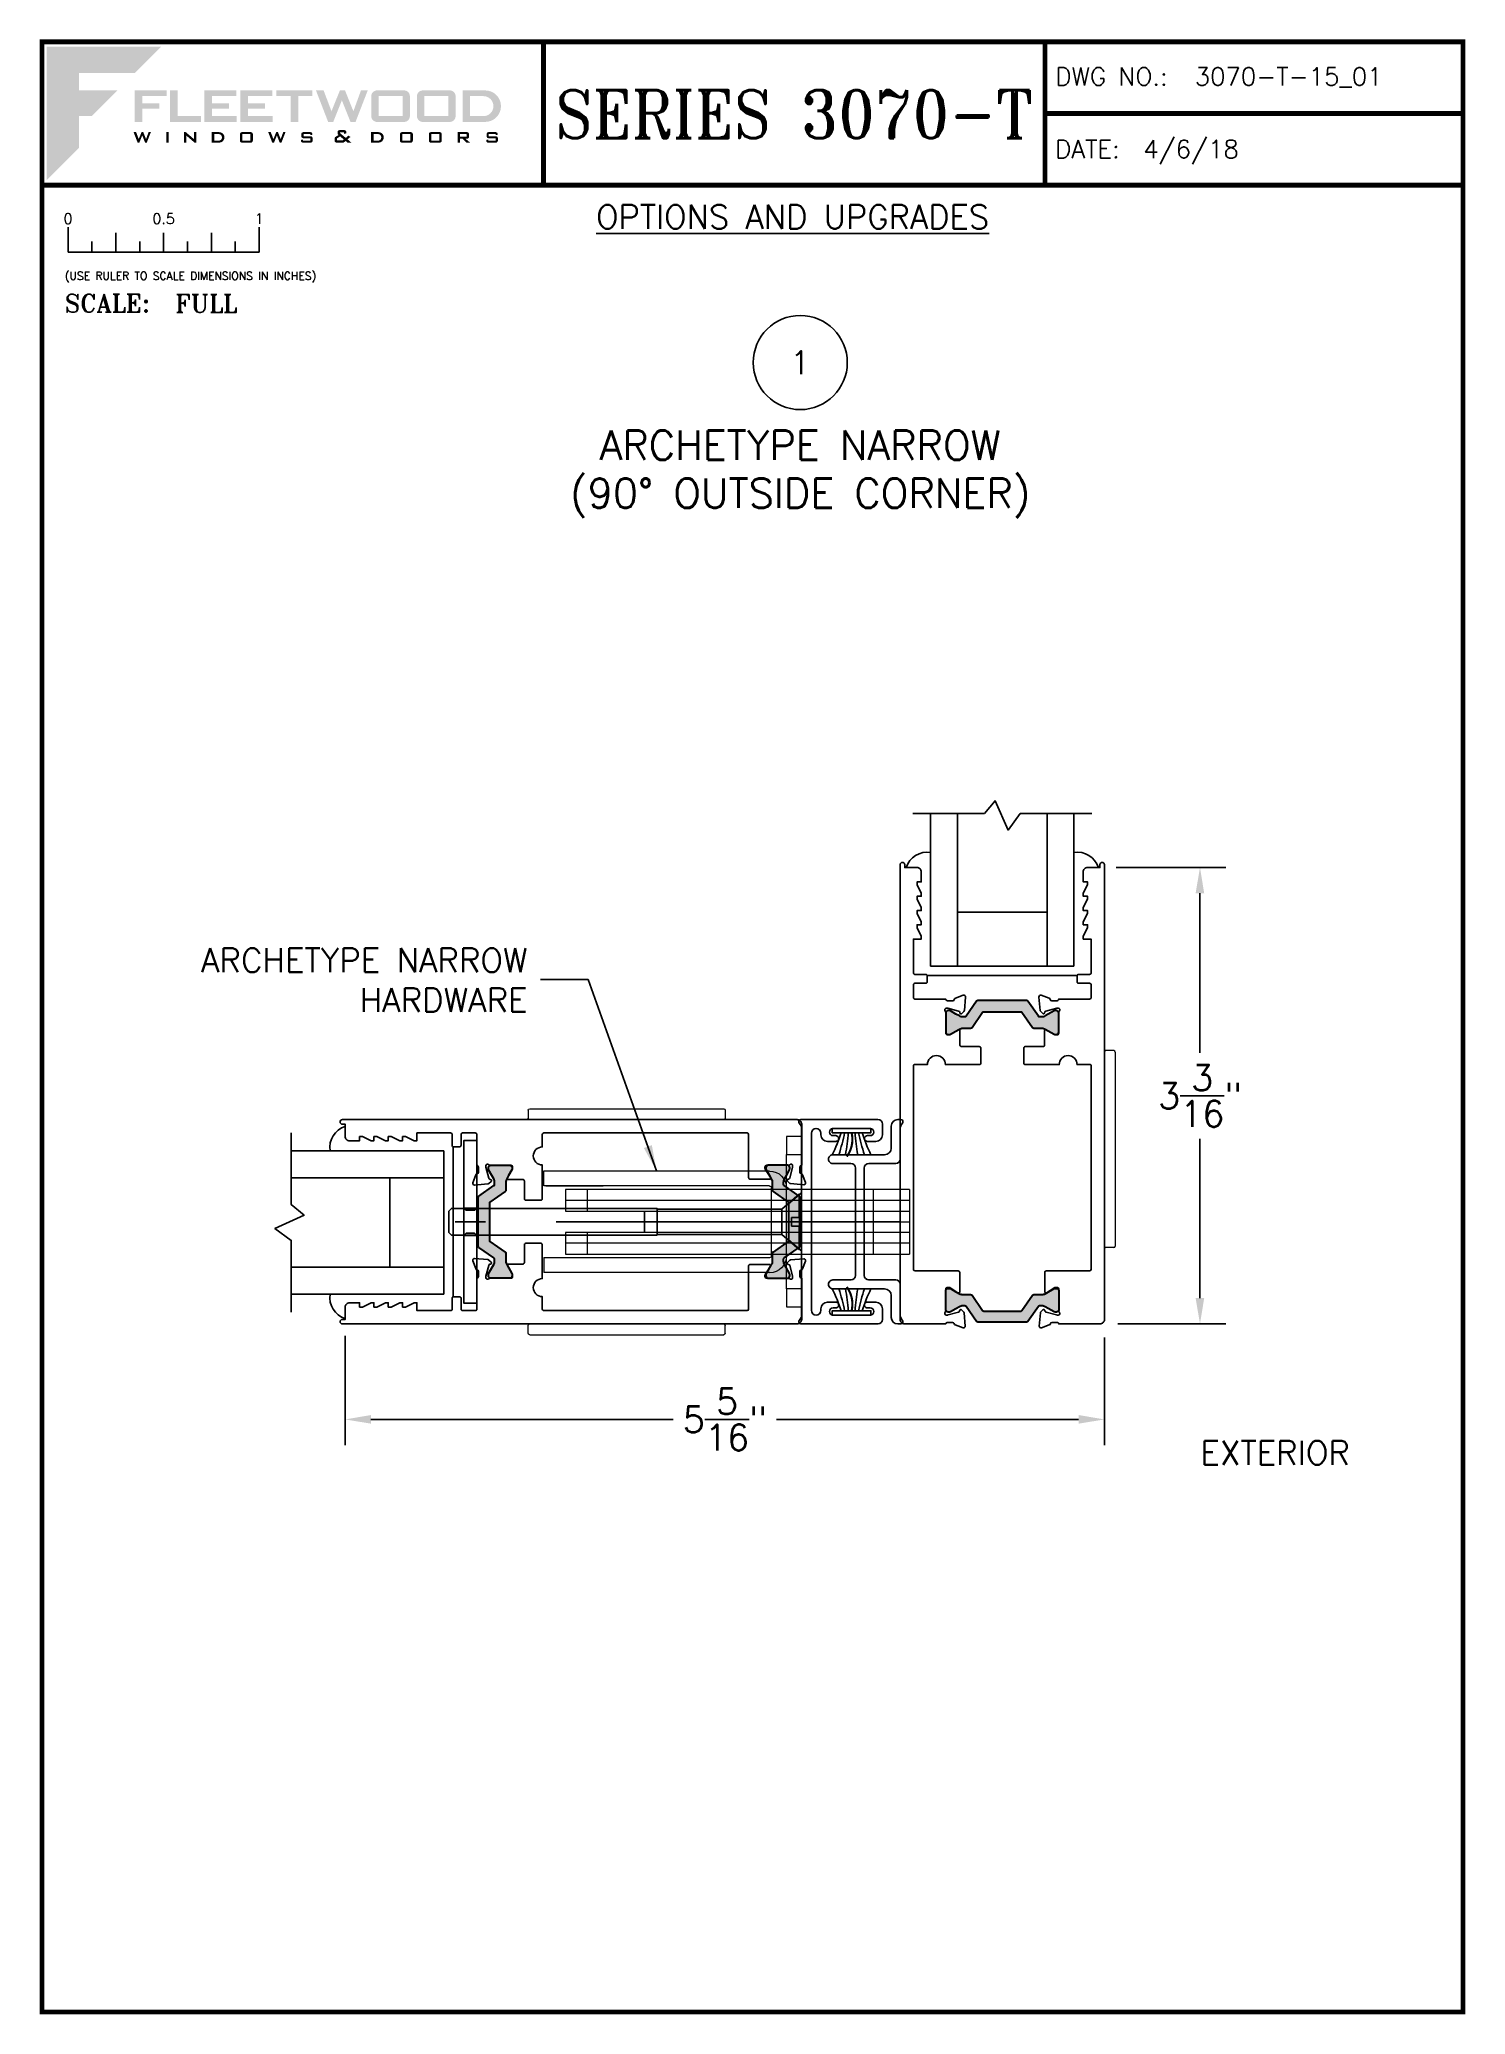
# Paper-space layout 'DETAIL 1' of a CAD drawing. Extents: x 0.3 to 7.8, y 0.1 to 10.4.
# The model-space entities are those that its viewports show. They can reach past a viewport. Long polylines and large blocks are cut down to what shows.
import ezdxf
from ezdxf.enums import TextEntityAlignment as Align

# ---------------------------------------------------------------- set-up
doc = ezdxf.new("R2010")
doc.units = 0
doc.header["$LTSCALE"] = 0.25
doc.header["$MEASUREMENT"] = 0
doc.layers.get('0').update_dxf_attribs({"linetype": 'CONTINUOUS'})
doc.layers.get('DEFPOINTS').update_dxf_attribs({"color": 1, "linetype": 'CONTINUOUS'})
for name, color, linetype in [('DIM', 7, 'CONTINUOUS'), ('GLASS-VINYL', 7, 'CONTINUOUS'), ('SEAL', 7, 'CONTINUOUS'), ('TEXT', 7, 'CONTINUOUS'), ('TRACK', 7, 'CONTINUOUS'), ('VENT', 5, 'CONTINUOUS')]:
    doc.layers.add(name, color=color, linetype=linetype)
doc.layers.add('VP', color=40, linetype='CONTINUOUS', plot=False)
doc.layers.get('VP').off()
doc.styles.add('ROMANS', font='romans')
doc.styles.add('ROMANT', font='romant')
doc.styles.add('SIMPLEX-094', font='simplex.shx', dxfattribs={"height": 0.094})
doc.styles.get("Standard").update_dxf_attribs({"font": 'simplex.shx'})
doc.dimstyles.new('THREE-QUARTER SCALE', dxfattribs={"dimscale": 0.75, "dimtxt": 0.18, "dimasz": 0.18, "dimexe": 0.18, "dimexo": 0.125, "dimgap": 0.09, "dimtad": 0, "dimtih": 1, "dimtoh": 1, "dimdec": 4, "dimlfac": 1.333, "dimzin": 0, "dimdsep": 46, "dimlunit": 5, "dimtxsty": 'Standard', "dimcen": 0.09, "dimadec": 0, "dimazin": 0, "dimtfac": 1, "dimtdec": 4, "dimtofl": 0, "dimtmove": 0, "dimatfit": 3, "dimfxl": 0, "dimtolj": 1, "dimtzin": 0, "dimarcsym": 0})

# ---------------------------------------------------------------- blocks, each defined once
blk = doc.blocks.new('*D144')
at = {"layer": 'DEFPOINTS', "color": 0}
for p in [(1.9, 3.758), (5.874, 3.75), (5.874, 3.227)]:
    blk.add_point(p, dxfattribs=at)
at = {"layer": 'TRACK', "color": 0, "lineweight": -2}
for p, q in [((1.9, 3.665), (1.9, 3.092)), ((5.874, 3.656), (5.874, 3.092)), ((2.035, 3.227), (3.617, 3.227)), ((5.739, 3.227), (4.157, 3.227))]:
    blk.add_line(p, q, dxfattribs=at)
at = {"layer": 'TRACK', "color": 0}
for points in [[(2.035, 3.25), (2.035, 3.205), (1.9, 3.227)], [(5.739, 3.25), (5.739, 3.205), (5.874, 3.227)]]:
    blk.add_solid(points, dxfattribs=at)
at = {"layer": 'TRACK', "color": 0, "insert": (3.887, 3.227), "char_height": 0.135, "attachment_point": 5}
blk.add_mtext('\\A1;5{\\H1.000000x;\\S5/16;}"', dxfattribs=at)
blk = doc.blocks.new('sectball')
blk.add_circle((0, 0), 0.125)
blk.add_attdef('NO', text='', height=0.062).set_placement((0, 0), align=Align.MIDDLE_CENTER)
for tag, p in [('LINE1', (0, -0.2588)), ('LINE2', (0, -0.3864)), ('LINE3', (0, -0.5214))]:
    blk.add_attdef(tag, text='', height=0.078).set_placement(p, align=Align.CENTER)
blk = doc.blocks.new('Fleetwood_Logo_6-10-15')
h = blk.add_hatch(color=154)
h.dxf.hatch_style = 1
h.paths.add_polyline_path([(0.2526, -0.0017), (0.0019, -0.0017), (0.0019, -0.2942), (0.0725, -0.2236), (0.0725, -0.1535), (0.1007, -0.1535), (0.1567, -0.0976), (0.0725, -0.0976), (0.0725, -0.0596), (0.1946, -0.0596)])
h = blk.add_hatch(color=251)
h.dxf.hatch_style = 1
h.paths.add_polyline_path([(0.2487, -0.1256), (0.2112, -0.1256), (0.2112, -0.1102), (0.2647, -0.1102), (0.2647, -0.0976), (0.1946, -0.0976), (0.1946, -0.1667), (0.2112, -0.1667), (0.2112, -0.1377), (0.2487, -0.1377)])
h = blk.add_hatch(color=251)
h.dxf.hatch_style = 1
h.paths.add_polyline_path([(0.2886, -0.0976), (0.272, -0.0976), (0.272, -0.1667), (0.3401, -0.1667), (0.3401, -0.1535), (0.2886, -0.1535)])
h = blk.add_hatch(color=251)
h.dxf.hatch_style = 1
h.paths.add_polyline_path([(0.4175, -0.0976), (0.3474, -0.0976), (0.3474, -0.1667), (0.4185, -0.1667), (0.4185, -0.1534), (0.364, -0.1534), (0.364, -0.1377), (0.4015, -0.1377), (0.4015, -0.1256), (0.364, -0.1256), (0.364, -0.1102), (0.4175, -0.1102)])
h = blk.add_hatch(color=251)
h.dxf.hatch_style = 1
h.paths.add_polyline_path([(0.4965, -0.0976), (0.4264, -0.0976), (0.4264, -0.1667), (0.4975, -0.1667), (0.4975, -0.1534), (0.443, -0.1534), (0.443, -0.1377), (0.4804, -0.1377), (0.4804, -0.1256), (0.443, -0.1256), (0.443, -0.1102), (0.4965, -0.1102)])
h = blk.add_hatch(color=251)
h.dxf.hatch_style = 1
h.paths.add_polyline_path([(0.5842, -0.0976), (0.5054, -0.0976), (0.5054, -0.1102), (0.5365, -0.1102), (0.5365, -0.1667), (0.5531, -0.1667), (0.5531, -0.1102), (0.5842, -0.1102)])
h = blk.add_hatch(color=251)
h.dxf.hatch_style = 1
h.paths.add_polyline_path([(0.6089, -0.0976), (0.5921, -0.0976), (0.6188, -0.1667), (0.63, -0.1667), (0.6489, -0.1192), (0.6679, -0.1667), (0.6789, -0.1667), (0.7056, -0.0976), (0.6908, -0.0976), (0.6742, -0.1433), (0.6558, -0.0976), (0.6446, -0.0976), (0.6261, -0.1433)])
h = blk.add_hatch(color=251)
h.dxf.hatch_style = 1
h.paths.add_polyline_path([(0.7853, -0.0976), (0.726, -0.0976, 0.414214), (0.7133, -0.1102), (0.7133, -0.154, 0.414214), (0.726, -0.1667), (0.7853, -0.1667, 0.414214), (0.798, -0.154), (0.798, -0.1102, 0.414214)])
h.paths.add_polyline_path([(0.7819, -0.1102), (0.7819, -0.154), (0.7294, -0.154), (0.7294, -0.1102)], flags=16)
h = blk.add_hatch(color=251)
h.dxf.hatch_style = 1
h.paths.add_polyline_path([(0.8856, -0.0976), (0.8262, -0.0976, 0.414214), (0.8136, -0.1102), (0.8136, -0.154, 0.414214), (0.8262, -0.1667), (0.8856, -0.1667, 0.414214), (0.8982, -0.154), (0.8982, -0.1102, 0.414214)])
h.paths.add_polyline_path([(0.8822, -0.1102), (0.8822, -0.154), (0.8296, -0.154), (0.8296, -0.1102)], flags=16)
h = blk.add_hatch(color=251)
h.dxf.hatch_style = 1
h.paths.add_polyline_path([(0.9632, -0.0976), (0.914, -0.0976), (0.914, -0.1667), (0.9632, -0.1667, 1)])
h.paths.add_polyline_path([(0.9301, -0.1102), (0.9593, -0.1102, -1), (0.9593, -0.154), (0.9301, -0.154)], flags=16)
h = blk.add_hatch(color=7)
h.dxf.hatch_style = 1
h.paths.add_polyline_path([(0.2301, -0.1891), (0.2251, -0.1891), (0.2196, -0.2043), (0.2134, -0.1891), (0.2097, -0.1891), (0.2035, -0.2043), (0.1978, -0.1891), (0.1922, -0.1891), (0.2011, -0.2121), (0.2048, -0.2121), (0.2112, -0.1963), (0.2175, -0.2121), (0.2212, -0.2121)])
h = blk.add_hatch(color=7)
h.dxf.hatch_style = 1
h.paths.add_polyline_path([(0.2691, -0.1891), (0.2637, -0.1891), (0.2637, -0.2118), (0.2637, -0.2121), (0.2691, -0.2121)])
h = blk.add_hatch(color=7)
h.dxf.hatch_style = 1
h.paths.add_polyline_path([(0.3077, -0.1964), (0.3259, -0.2121), (0.3298, -0.2121), (0.3298, -0.1891), (0.325, -0.1891), (0.325, -0.2047), (0.3067, -0.1891), (0.3029, -0.1891), (0.3029, -0.2121), (0.3077, -0.2121)])
h = blk.add_hatch(color=7)
h.dxf.hatch_style = 1
h.paths.add_polyline_path([(0.3801, -0.1891), (0.3637, -0.1891), (0.3637, -0.2121), (0.3801, -0.2121, 1)])
h.paths.add_polyline_path([(0.3691, -0.2079), (0.3691, -0.1933), (0.3788, -0.1933, -1), (0.3788, -0.2079)], flags=16)
h = blk.add_hatch(color=7)
h.dxf.hatch_style = 1
h.paths.add_polyline_path([(0.4537, -0.2079), (0.4537, -0.1933, 0.414214), (0.4495, -0.1891), (0.4297, -0.1891, 0.414214), (0.4255, -0.1933), (0.4255, -0.2079, 0.414214), (0.4297, -0.2121), (0.4495, -0.2121, 0.414214)])
h.paths.add_polyline_path([(0.4308, -0.2079), (0.4308, -0.1933), (0.4484, -0.1933), (0.4484, -0.2079)], flags=16)
h = blk.add_hatch(color=7)
h.dxf.hatch_style = 1
h.paths.add_polyline_path([(0.5253, -0.1891), (0.5203, -0.1891), (0.5148, -0.2043), (0.5087, -0.1891), (0.5049, -0.1891), (0.4988, -0.2043), (0.493, -0.1891), (0.4874, -0.1891), (0.4963, -0.2121), (0.5001, -0.2121), (0.5064, -0.1963), (0.5127, -0.2121), (0.5164, -0.2121)])
h = blk.add_hatch(color=7)
h.dxf.hatch_style = 1
h.paths.add_polyline_path([(0.5801, -0.1891), (0.5643, -0.1891, 0.414214), (0.56, -0.1933), (0.56, -0.1981, 0.414214), (0.5643, -0.2024), (0.58, -0.2024), (0.58, -0.2078), (0.5637, -0.2078), (0.5637, -0.2052), (0.5591, -0.2062), (0.5591, -0.2078, 0.414214), (0.5634, -0.2121), (0.5805, -0.2121, 0.414214), (0.5848, -0.2078), (0.5848, -0.2024, 0.414214), (0.5805, -0.1982), (0.5648, -0.1982), (0.5648, -0.193), (0.5798, -0.193), (0.5798, -0.1958), (0.5843, -0.1948), (0.5843, -0.1933, 0.414214)])
h = blk.add_hatch(color=7)
h.dxf.hatch_style = 1
h.paths.add_polyline_path([(0.645, -0.1913, -0.222262), (0.6447, -0.1906), (0.6447, -0.1892), (0.6535, -0.1892), (0.6535, -0.193), (0.6587, -0.1918), (0.6587, -0.189, 0.414214), (0.6544, -0.1847), (0.6437, -0.1847, 0.414214), (0.6394, -0.189), (0.6394, -0.1922, 0.222262), (0.6407, -0.1948), (0.6415, -0.1955), (0.6345, -0.1998, 0.260684), (0.6329, -0.2027), (0.6329, -0.2078, 0.414214), (0.6372, -0.2121), (0.6514, -0.2121, 0.17577), (0.6536, -0.2113), (0.657, -0.2085), (0.6614, -0.2121), (0.6699, -0.2121), (0.6613, -0.2049), (0.6676, -0.1997), (0.6637, -0.1964), (0.6574, -0.2017)])
h.paths.add_polyline_path([(0.6532, -0.2052), (0.6509, -0.2072, -0.17577), (0.6502, -0.2074), (0.6382, -0.2074), (0.6382, -0.2033, -0.260684), (0.6387, -0.2025), (0.6451, -0.1985)], flags=16)
h = blk.add_hatch(color=7)
h.dxf.hatch_style = 1
h.paths.add_polyline_path([(0.7294, -0.1891), (0.713, -0.1891), (0.713, -0.2121), (0.7294, -0.2121, 1)])
h.paths.add_polyline_path([(0.7184, -0.2079), (0.7184, -0.1933), (0.7281, -0.1933, -1), (0.7281, -0.2079)], flags=16)
h = blk.add_hatch(color=7)
h.dxf.hatch_style = 1
h.paths.add_polyline_path([(0.8045, -0.2079), (0.8045, -0.1933, 0.414214), (0.8003, -0.1891), (0.7805, -0.1891, 0.414214), (0.7763, -0.1933), (0.7763, -0.2079, 0.414214), (0.7805, -0.2121), (0.8003, -0.2121, 0.414214)])
h.paths.add_polyline_path([(0.7816, -0.2079), (0.7816, -0.1933), (0.7992, -0.1933), (0.7992, -0.2079)], flags=16)
h = blk.add_hatch(color=7)
h.dxf.hatch_style = 1
h.paths.add_polyline_path([(0.8678, -0.2079), (0.8678, -0.1933, 0.414214), (0.8636, -0.1891), (0.8438, -0.1891, 0.414214), (0.8396, -0.1933), (0.8396, -0.2079, 0.414214), (0.8438, -0.2121), (0.8636, -0.2121, 0.414214)])
h.paths.add_polyline_path([(0.8449, -0.2079), (0.8449, -0.1933), (0.8624, -0.1933), (0.8624, -0.2079)], flags=16)
h = blk.add_hatch(color=7)
h.dxf.hatch_style = 1
h.paths.add_polyline_path([(0.9277, -0.1993), (0.9277, -0.1933, 0.414214), (0.9235, -0.1891), (0.9028, -0.1891), (0.9028, -0.2121), (0.9082, -0.2121), (0.9082, -0.2035), (0.9131, -0.2035), (0.9224, -0.2121), (0.9303, -0.2121), (0.9197, -0.2035), (0.9235, -0.2035, 0.414214)])
h.paths.add_polyline_path([(0.9082, -0.1993), (0.9082, -0.1933), (0.9214, -0.1933, -0.414214), (0.9224, -0.1943), (0.9224, -0.1983, -0.414214), (0.9214, -0.1993)], flags=16)
h = blk.add_hatch(color=7)
h.dxf.hatch_style = 1
h.paths.add_polyline_path([(0.9867, -0.1982), (0.971, -0.1982), (0.971, -0.193), (0.9859, -0.193), (0.9859, -0.1958), (0.9905, -0.1948), (0.9905, -0.1933, 0.414214), (0.9863, -0.1891), (0.9705, -0.1891, 0.414214), (0.9662, -0.1933), (0.9662, -0.1981, 0.414214), (0.9705, -0.2024), (0.9862, -0.2024), (0.9862, -0.2078), (0.9699, -0.2078), (0.9699, -0.2052), (0.9653, -0.2062), (0.9653, -0.2078, 0.414214), (0.9696, -0.2121), (0.9867, -0.2121, 0.414214), (0.991, -0.2078), (0.991, -0.2024, 0.414214)])
blk = doc.blocks.new('A-SIZE_P')
at = {"const_width": 0.025}
blk.add_lwpolyline([(0.313, 0.125), (7.751, 0.125), (7.751, 10.437), (0.313, 10.437)], close=True, dxfattribs=at)
for points in [[(2.938, 10.437), (2.938, 9.687)], [(5.563, 10.437), (5.563, 9.687)], [(5.563, 10.062), (7.751, 10.062)], [(0.313, 9.687), (7.751, 9.687)]]:
    blk.add_lwpolyline(points, dxfattribs=at)
at = {"xscale": 2.387023416083395, "yscale": 2.387023416083395, "zscale": 2.387023416083395}
blk.add_blockref('Fleetwood_Logo_6-10-15', (0.334, 10.416), dxfattribs=at)
for s, style, p in [('DWG NO.:', 'SIMPLEX-094', (5.617, 10.209)), ('DATE:', 'SIMPLEX-094', (5.616, 9.829)), ('SCALE:', 'ROMANT', (0.433, 9.022))]:
    blk.add_text(s, height=0.094, dxfattribs=dict(style=style)).set_placement(p)
for tag, p, style in [('DWG_NO', (6.346, 10.209), 'SIMPLEX-094'), ('DATE', (6.077, 9.829), 'SIMPLEX-094'), ('SCALE', (1.011, 9.02), 'ROMANT')]:
    blk.add_attdef(tag, p, '', height=0.094, dxfattribs=dict(style=style))
for tag, height, style, width, p, p2 in [('DWG_NO_F', 0.094, 'SIMPLEX-094', 1.745692, (6.347, 10.209), (7.683, 10.209)), ('PRODUCT', 0.25, 'ROMANT', 1.390728, (3.001, 9.934), (5.5, 9.934))]:
    blk.add_attdef(tag, text='', height=height, dxfattribs=dict(style=style, width=width)).set_placement(p, p2, align=Align.FIT)
blk = doc.blocks.new('Full')
for p, q in [((0.137, -0.219), (0.137, -0.35)), ((0.262, -0.294), (0.262, -0.35)), ((0.387, -0.249), (0.387, -0.35)), ((0.512, -0.294), (0.512, -0.35)), ((0.637, -0.249), (0.637, -0.35)), ((0.762, -0.294), (0.762, -0.35)), ((0.887, -0.249), (0.887, -0.35)), ((1.012, -0.294), (1.012, -0.35)), ((1.137, -0.219), (1.137, -0.35)), ((0.137, -0.35), (1.137, -0.35))]:
    blk.add_line(p, q)
for s, p in [('0', (0.137, -0.219)), ('0.5', (0.637, -0.219)), ('1', (1.137, -0.219))]:
    blk.add_text(s, height=0.055).set_placement(p, align=Align.BOTTOM_CENTER)
at = {"style": 'ROMANS'}
blk.add_text('(USE RULER TO SCALE DIMENSIONS IN INCHES)', height=0.04115, dxfattribs=at).set_placement((0.12, -0.495))
blk = doc.blocks.new('*D145')
at = {"layer": 'DEFPOINTS', "color": 0}
for p in [(5.842, 6.116), (5.85, 3.727), (6.374, 3.727)]:
    blk.add_point(p, dxfattribs=at)
at = {"layer": 'TRACK', "color": 0, "lineweight": -2}
for p, q in [((5.936, 6.116), (6.509, 6.116)), ((6.374, 5.981), (6.374, 5.146)), ((6.374, 3.862), (6.374, 4.696)), ((5.944, 3.727), (6.509, 3.727))]:
    blk.add_line(p, q, dxfattribs=at)
at = {"layer": 'TRACK', "color": 0}
for points in [[(6.351, 5.981), (6.396, 5.981), (6.374, 6.116)], [(6.351, 3.862), (6.396, 3.862), (6.374, 3.727)]]:
    blk.add_solid(points, dxfattribs=at)
at = {"layer": 'TRACK', "color": 0, "insert": (6.374, 4.921), "char_height": 0.135, "attachment_point": 5}
blk.add_mtext('\\A1;3{\\H1.000000x;\\S3/16;}"', dxfattribs=at)
blk = doc.blocks.new('*U63')
for centre, radius, start, end in [((-0.303, 1.135), 1.112, 287.4409, 295.9325), ((-0.19, 1.188), 1.16, 280.9256, 288.7507), ((-0.031, 1.124), 1.102, 273.1709, 281.1969), ((-0.031, -1.124), 1.102, 78.8031, 86.8291), ((-0.19, -1.188), 1.16, 71.2493, 79.0744), ((-0.303, -1.135), 1.112, 64.0675, 72.5591)]:
    blk.add_arc(centre, radius, start, end)
at = {"layer": 'SEAL'}
blk.add_lwpolyline([(0, -0.135), (0, 0.135), (0.03, 0.135), (0.03, -0.135)], close=True, dxfattribs=at)
at = {"layer": 'SEAL', "const_width": 0.015}
blk.add_lwpolyline([(0.03, 0, 0.219791), (0.196, 0.034)], format="xyb", dxfattribs=at)
at = {"flags": 9}
for tag, p in [('MANUFACTURER_PART_#', (0, -0.199)), ('FLEETWOOD_PART_#', (-0.001, -0.249))]:
    blk.add_attdef(tag, p, '', height=0.0312, dxfattribs=at)
blk = doc.blocks.new('3070CR-Archetype-Narrow-Latch_Lead-Stile')
h = blk.add_hatch(color=7)
h.dxf.hatch_style = 1
h.paths.add_polyline_path([(0.364, 0.131, -0.244698), (0.367, 0.137), (0.473, 0.211, 0.244698), (0.478, 0.221), (0.478, 0.276, -0.131652), (0.485, 0.299), (0.498, 0.323), (0.52, 0.362, 0.131652), (0.522, 0.366), (0.522, 0.378, 0.414214), (0.506, 0.394), (0.372, 0.394, 0.414214), (0.356, 0.378), (0.356, 0.366, 0.131652), (0.357, 0.362), (0.38, 0.323), (0.393, 0.299, -0.131652), (0.399, 0.276), (0.399, 0.262, -0.244698), (0.394, 0.252), (0.29, 0.179, 0.244698), (0.285, 0.17), (0.285, -0.17, 0.244698), (0.29, -0.179), (0.394, -0.252, -0.103471), (0.398, -0.256, -0.13774), (0.399, -0.262), (0.399, -0.276, -0.131652), (0.393, -0.299), (0.357, -0.362, 0.131652), (0.356, -0.366), (0.356, -0.378, 0.414214), (0.372, -0.394), (0.506, -0.394, 0.414214), (0.522, -0.378), (0.522, -0.366, 0.137872), (0.52, -0.361), (0.52, -0.361), (0.485, -0.299, -0.131652), (0.478, -0.276), (0.478, -0.221, 0.244698), (0.473, -0.211), (0.367, -0.137, -0.244698), (0.364, -0.131)])
h = blk.add_hatch(color=7)
h.dxf.hatch_style = 1
h.paths.add_polyline_path([(2.53, 0.17, 0.244698), (2.525, 0.179), (2.421, 0.252, -0.244698), (2.416, 0.262), (2.416, 0.276, -0.131652), (2.422, 0.299), (2.436, 0.323), (2.458, 0.362, 0.131652), (2.459, 0.366), (2.459, 0.378, 0.414214), (2.444, 0.394), (2.31, 0.394, 0.414214), (2.294, 0.378), (2.294, 0.366, 0.131652), (2.295, 0.362), (2.318, 0.323), (2.331, 0.299, -0.131652), (2.337, 0.276), (2.337, 0.221, 0.244698), (2.342, 0.211), (2.448, 0.137, -0.244698), (2.452, 0.131), (2.452, -0.131, -0.244698), (2.448, -0.137), (2.342, -0.211, 0.244698), (2.337, -0.221), (2.337, -0.276, -0.131652), (2.331, -0.299), (2.295, -0.362, 0.131652), (2.294, -0.366), (2.294, -0.378, 0.414214), (2.31, -0.394), (2.444, -0.394, 0.414214), (2.459, -0.378), (2.459, -0.366, 0.131652), (2.458, -0.362), (2.422, -0.299, -0.131652), (2.416, -0.276), (2.416, -0.262, -0.13774), (2.418, -0.256, -0.103471), (2.421, -0.252), (2.525, -0.179, 0.244698), (2.53, -0.17)])
at = {"color": 7, "linetype": 'Continuous', "lineweight": 15}
for p, q in [((0.806, 0.778), (0.806, 0.723)), ((0.931, 0.788), (0.816, 0.788)), ((2.056, 0.788), (0.931, 0.788)), ((2.171, 0.788), (2.056, 0.788)), ((2.181, 0.778), (2.181, 0.723)), ((0.273, 0.594), (0.378, 0.594)), ((0.273, 0.469), (0.273, 0.594)), ((0.378, 0.594), (0.378, 0.469)), ((0.378, 0.469), (0.273, 0.469)), ((0.273, -0.469), (0.273, 0.469)), ((0.378, -0.469), (0.378, 0.469)), ((2.073, 0.355), (0.497, 0.355)), ((2.073, 0.25), (2.073, 0.355)), ((-0.479, 0.225), (-0.479, -0.225)), ((-0.479, 0.225), (1.921, 0.225)), ((1.921, 0.15), (-0.479, 0.15)), ((-0.229, -0.225), (-0.229, 0.225)), ((0.483, -0.237), (0.483, 0.236)), ((0.497, 0.25), (2.073, 0.25)), ((2.059, 0.25), (1.659, 0.25)), ((1.771, 0.225), (1.771, 0.075)), ((1.921, 0.225), (1.921, 0.075)), ((1.921, 0.075), (-0.479, 0.075)), ((1.369, 0), (-0.479, 0)), ((-0.479, -0.075), (1.921, -0.075)), ((1.771, -0.075), (1.771, -0.225)), ((1.921, -0.075), (1.921, -0.225)), ((-0.479, -0.15), (1.921, -0.15)), ((1.921, -0.225), (-0.479, -0.225)), ((2.073, -0.25), (0.497, -0.25)), ((2.059, -0.25), (1.659, -0.25)), ((2.073, -0.25), (2.073, -0.355)), ((0.497, -0.355), (2.073, -0.355)), ((0.273, -0.469), (0.378, -0.469)), ((0.273, -0.594), (0.273, -0.469)), ((0.378, -0.469), (0.378, -0.594)), ((0.378, -0.594), (0.273, -0.594)), ((0.806, -0.778), (0.806, -0.723)), ((0.931, -0.788), (0.816, -0.788)), ((2.056, -0.788), (0.931, -0.788)), ((2.171, -0.788), (2.056, -0.788)), ((2.181, -0.778), (2.181, -0.723))]:
    blk.add_line(p, q, dxfattribs=at)
at = {"ltscale": 0.5}
for p, q in [((0.366, 0.125), (0.273, 0.205)), ((2.54, 0.095), (2.63, 0.095)), ((2.555, 0.08), (2.54, 0.095)), ((2.615, 0.08), (2.555, 0.08)), ((2.615, 0.08), (2.63, 0.095)), ((0.273, -0.206), (0.366, -0.125)), ((2.54, -0.095), (2.555, -0.08)), ((2.54, -0.095), (2.63, -0.095)), ((2.555, -0.08), (2.615, -0.08)), ((2.63, -0.095), (2.615, -0.08))]:
    blk.add_line(p, q, dxfattribs=at)
for p, q in [((0.412, 0.089), (0.291, 0.192)), ((0.291, 0.192), (0.291, 0.03)), ((0.291, 0.03), (0.344, 0.03)), ((0.344, -0.03), (0.344, 0.03)), ((0.412, 0.089), (1.282, 0.089)), ((0.412, -0.089), (0.412, 0.089)), ((1.369, 0.075), (1.369, -0.075)), ((-0.414, 0), (0.273, 0)), ((0.019, 0), (1.985, 0)), ((0.291, -0.193), (0.291, -0.03)), ((0.291, -0.03), (0.344, -0.03)), ((0.412, -0.089), (0.291, -0.193)), ((0.412, -0.089), (1.282, -0.089))]:
    blk.add_line(p, q)
at = {"ltscale": 0.3}
blk.add_line((2.48, 0), (2.69, 0), dxfattribs=at)
at = {"color": 5}
for points in [[(2.583, 0.62), (2.64, 0.62), (2.55, 0.62, 0.414214), (2.54, 0.61), (2.54, 0.394, 0.414214), (2.529, 0.382), (2.529, 0.346, 0.359508), (2.538, 0.335, -0.263725), (2.547, 0.327), (2.567, 0.272, -0.548619), (2.555, 0.256), (2.462, 0.264, -0.176327), (2.455, 0.268), (2.44, 0.282, -0.57735), (2.444, 0.295), (2.448, 0.296, 0.267949), (2.457, 0.305), (2.477, 0.38, 0.065543), (2.477, 0.383), (2.477, 0.39, 0.6885), (2.457, 0.398, -0.213422), (2.448, 0.394), (2.302, 0.394, 0.414214), (2.29, 0.382), (2.29, 0.373, 0.137872), (2.292, 0.367), (2.325, 0.307, -0.585524), (2.319, 0.295), (2.218, 0.295, 0.414214), (2.208, 0.285), (2.208, 0.16, -0.414214), (2.198, 0.15), (2.093, 0.15, -0.414214), (2.083, 0.16), (2.083, 0.397, 1), (2.083, 0.522), (2.083, 0.61, 0.414214), (2.073, 0.62), (0.653, 0.62, 0.406968), (0.643, 0.609), (0.643, 0.307, -0.414214), (0.633, 0.297), (0.498, 0.297, -0.585524), (0.491, 0.309), (0.527, 0.367, 0.137872), (0.529, 0.374), (0.529, 0.382, 0.414214), (0.517, 0.394), (0.365, 0.394, -0.213422), (0.356, 0.398, 0.6885), (0.336, 0.39), (0.336, 0.381, 0.065543), (0.336, 0.378), (0.356, 0.306, 0.267949), (0.364, 0.298), (0.368, 0.297, -0.57735), (0.372, 0.284), (0.358, 0.27, -0.176327), (0.351, 0.266), (0.259, 0.258, -0.548619), (0.247, 0.274), (0.247, 0.274), (0.267, 0.328, -0.263725), (0.276, 0.336, 0.359508), (0.285, 0.347), (0.285, 0.382, 0.414214), (0.273, 0.394), (0.273, 0.681, -0.414214), (0.305, 0.713), (3.478, 0.713, -1), (3.478, 0.681), (3.458, 0.681), (3.458, 0.596, -0.414214), (3.427, 0.565), (3.358, 0.565), (3.358, 0.595), (3.338, 0.595), (3.278, 0.565), (3.258, 0.565), (3.258, 0.595), (3.238, 0.595), (3.178, 0.565), (3.158, 0.565), (3.158, 0.595), (3.138, 0.595), (3.078, 0.565), (3.058, 0.565), (3.058, 0.595), (3.038, 0.595), (2.978, 0.565), (2.958, 0.565), (2.958, 0.62), (2.722, 0.62, 0.414214), (2.712, 0.61), (2.712, 0.533, -0.414214), (2.702, 0.523), (2.66, 0.523, -0.414214), (2.65, 0.533), (2.65, 0.61, 0.414214), (2.64, 0.62)], [(2.583, -0.62), (2.64, -0.62), (2.55, -0.62, -0.414214), (2.54, -0.61), (2.54, -0.394, -0.414214), (2.529, -0.382), (2.529, -0.346, -0.359508), (2.538, -0.335, 0.263725), (2.547, -0.327), (2.567, -0.272, 0.548619), (2.555, -0.256), (2.462, -0.264, 0.176327), (2.455, -0.268), (2.44, -0.282, 0.57735), (2.444, -0.295), (2.448, -0.296, -0.267949), (2.457, -0.305), (2.477, -0.38, -0.065543), (2.477, -0.383), (2.477, -0.39, -0.6885), (2.457, -0.398, 0.213422), (2.448, -0.394), (2.302, -0.394, -0.414214), (2.29, -0.382), (2.29, -0.373, -0.137872), (2.292, -0.367), (2.325, -0.307, 0.585524), (2.319, -0.295), (2.218, -0.295, -0.414214), (2.208, -0.285), (2.208, -0.16, 0.414214), (2.198, -0.15), (2.093, -0.15, 0.414214), (2.083, -0.16), (2.083, -0.397, -1), (2.083, -0.522), (2.083, -0.61, -0.414214), (2.073, -0.62), (0.653, -0.62, -0.406968), (0.643, -0.609), (0.643, -0.307, 0.414214), (0.633, -0.297), (0.498, -0.297, 0.585524), (0.491, -0.309), (0.527, -0.367, -0.137872), (0.529, -0.374), (0.529, -0.382, -0.414214), (0.517, -0.394), (0.365, -0.394, 0.213422), (0.356, -0.398, -0.6885), (0.336, -0.39), (0.336, -0.381, -0.065543), (0.336, -0.378), (0.356, -0.306, -0.267949), (0.364, -0.298), (0.368, -0.297, 0.57735), (0.372, -0.284), (0.358, -0.27, 0.176327), (0.351, -0.266), (0.259, -0.258, 0.548619), (0.247, -0.274), (0.247, -0.274), (0.267, -0.328, 0.263725), (0.276, -0.336, -0.359508), (0.285, -0.347), (0.285, -0.382, -0.414214), (0.273, -0.394), (0.273, -0.681, 0.414214), (0.305, -0.713), (3.478, -0.713, 1), (3.478, -0.681), (3.458, -0.681), (3.458, -0.596, 0.414214), (3.427, -0.565), (3.358, -0.565), (3.358, -0.595), (3.338, -0.595), (3.278, -0.565), (3.258, -0.565), (3.258, -0.595), (3.238, -0.595), (3.178, -0.565), (3.158, -0.565), (3.158, -0.595), (3.138, -0.595), (3.078, -0.565), (3.058, -0.565), (3.058, -0.595), (3.038, -0.595), (2.978, -0.565), (2.958, -0.565), (2.958, -0.62), (2.722, -0.62, -0.414214), (2.712, -0.61), (2.712, -0.533, 0.414214), (2.702, -0.523), (2.66, -0.523, 0.414214), (2.65, -0.533), (2.65, -0.61, -0.414214), (2.64, -0.62)]]:
    blk.add_lwpolyline(points, format="xyb", dxfattribs=at)
for points in [[(2.54, 0.568), (2.63, 0.568), (2.63, -0.568), (2.54, -0.568)], [(2.717, -0.093), (1.282, -0.093), (1.282, 0.093), (2.717, 0.093), (2.735, 0.075), (2.735, -0.075)]]:
    blk.add_lwpolyline(points, close=True)
at = {"color": 7, "lineweight": 30}
for points in [[(0.364, 0.131), (0.364, -0.131, 0.244698), (0.367, -0.137), (0.473, -0.211, -0.244698), (0.478, -0.221), (0.478, -0.276, 0.131652), (0.485, -0.299), (0.52, -0.362, -0.131652), (0.522, -0.366), (0.522, -0.378, -0.414214), (0.506, -0.394), (0.372, -0.394, -0.414214), (0.356, -0.378), (0.356, -0.366, -0.131652), (0.357, -0.362), (0.393, -0.299, 0.131652), (0.399, -0.276), (0.399, -0.262, 0.13774), (0.398, -0.256, 0.103471), (0.394, -0.252), (0.29, -0.179, -0.244698), (0.285, -0.17), (0.285, 0.17, -0.244698), (0.29, 0.179), (0.394, 0.252, 0.244698), (0.399, 0.262), (0.399, 0.276, 0.131652), (0.393, 0.299), (0.38, 0.323), (0.357, 0.362, -0.131652), (0.356, 0.366), (0.356, 0.378, -0.414214), (0.372, 0.394), (0.506, 0.394, -0.414214), (0.522, 0.378), (0.522, 0.366, -0.131652), (0.52, 0.362), (0.498, 0.323), (0.485, 0.299, 0.131652), (0.478, 0.276), (0.478, 0.221, -0.244698), (0.473, 0.211), (0.367, 0.137, 0.244698)], [(2.452, 0.131), (2.452, -0.131, -0.244698), (2.448, -0.137), (2.342, -0.211, 0.244698), (2.337, -0.221), (2.337, -0.276, -0.131652), (2.331, -0.299), (2.295, -0.362, 0.131652), (2.294, -0.366), (2.294, -0.378, 0.414214), (2.31, -0.394), (2.444, -0.394, 0.414214), (2.459, -0.378), (2.459, -0.366, 0.131652), (2.458, -0.362), (2.422, -0.299, -0.131652), (2.416, -0.276), (2.416, -0.262, -0.13774), (2.418, -0.256, -0.103471), (2.421, -0.252), (2.525, -0.179, 0.244698), (2.53, -0.17), (2.53, 0.17, 0.244698), (2.525, 0.179), (2.421, 0.252, -0.244698), (2.416, 0.262), (2.416, 0.276, -0.131652), (2.422, 0.299), (2.436, 0.323), (2.458, 0.362, 0.131652), (2.459, 0.366), (2.459, 0.378, 0.414214), (2.444, 0.394), (2.31, 0.394, 0.414214), (2.294, 0.378), (2.294, 0.366, 0.131652), (2.295, 0.362), (2.318, 0.323), (2.331, 0.299, -0.131652), (2.337, 0.276), (2.337, 0.221, 0.244698), (2.342, 0.211), (2.448, 0.137, -0.244698)]]:
    blk.add_lwpolyline(points, format="xyb", close=True, dxfattribs=at)
at = {"color": 7, "linetype": 'Continuous', "lineweight": 15}
for centre, radius, start, end in [((0.816, 0.778), 0.01, 90, 180), ((0.816, 0.723), 0.01, 180, 270), ((2.171, 0.778), 0.01, 0, 90), ((2.171, 0.723), 0.01, 270, 0), ((0.497, 0.236), 0.118, 90, 180), ((0.497, 0.236), 0.0135, 90, 180), ((0.497, -0.237), 0.119, 180, 270), ((0.497, -0.237), 0.0135, 180, 270), ((0.816, -0.723), 0.01, 90, 180), ((0.816, -0.778), 0.01, 180, 270), ((2.171, -0.723), 0.01, 0, 90), ((2.171, -0.778), 0.01, 270, 0)]:
    blk.add_arc(centre, radius, start, end, dxfattribs=at)
blk = doc.blocks.new('3773-Lead Stile')
h = blk.add_hatch(color=7)
h.dxf.hatch_style = 1
h.paths.add_polyline_path([(0.148, 0.131, -0.244698), (0.152, 0.137), (0.258, 0.211, 0.244698), (0.263, 0.221), (0.263, 0.276, -0.131652), (0.269, 0.299), (0.282, 0.323), (0.305, 0.362, 0.131652), (0.306, 0.366), (0.306, 0.378, 0.414214), (0.29, 0.394), (0.156, 0.394, 0.414214), (0.141, 0.378), (0.141, 0.366, 0.131652), (0.142, 0.362), (0.164, 0.323), (0.178, 0.299, -0.131652), (0.184, 0.276), (0.184, 0.262, -0.244698), (0.179, 0.252), (0.075, 0.179, 0.244698), (0.07, 0.17), (0.07, -0.17, 0.244698), (0.075, -0.179), (0.179, -0.252, -0.103471), (0.182, -0.256, -0.13774), (0.184, -0.262), (0.184, -0.276, -0.131652), (0.178, -0.299), (0.142, -0.362, 0.131652), (0.141, -0.366), (0.141, -0.378, 0.414214), (0.156, -0.394), (0.29, -0.394, 0.414214), (0.306, -0.378), (0.306, -0.366, 0.137872), (0.305, -0.361), (0.305, -0.361), (0.269, -0.299, -0.131652), (0.263, -0.276), (0.263, -0.221, 0.244698), (0.258, -0.211), (0.152, -0.137, -0.244698), (0.148, -0.131)])
h = blk.add_hatch(color=7)
h.dxf.hatch_style = 1
h.paths.add_polyline_path([(2.315, 0.17, 0.244698), (2.31, 0.179), (2.206, 0.252, -0.244698), (2.2, 0.262), (2.2, 0.276, -0.131652), (2.207, 0.299), (2.22, 0.323), (2.243, 0.362, 0.131652), (2.244, 0.366), (2.244, 0.378, 0.414214), (2.228, 0.394), (2.094, 0.394, 0.414214), (2.078, 0.378), (2.078, 0.366, 0.131652), (2.08, 0.362), (2.102, 0.323), (2.115, 0.299, -0.131652), (2.122, 0.276), (2.122, 0.221, 0.244698), (2.127, 0.211), (2.233, 0.137, -0.244698), (2.236, 0.131), (2.236, -0.131, -0.244698), (2.233, -0.137), (2.127, -0.211, 0.244698), (2.122, -0.221), (2.122, -0.276, -0.131652), (2.115, -0.299), (2.08, -0.362, 0.131652), (2.078, -0.366), (2.078, -0.378, 0.414214), (2.094, -0.394), (2.228, -0.394, 0.414214), (2.244, -0.378), (2.244, -0.366, 0.131652), (2.243, -0.362), (2.207, -0.299, -0.131652), (2.2, -0.276), (2.2, -0.262, -0.13774), (2.202, -0.256, -0.103471), (2.206, -0.252), (2.31, -0.179, 0.244698), (2.315, -0.17)])
for points in [[(2.367, 0.62), (2.425, 0.62), (2.335, 0.62, 0.414214), (2.325, 0.61), (2.325, 0.394, 0.414214), (2.313, 0.382), (2.313, 0.346, 0.359508), (2.323, 0.335, -0.263725), (2.331, 0.327), (2.352, 0.272, -0.548619), (2.339, 0.256), (2.246, 0.264, -0.176327), (2.239, 0.268), (2.225, 0.282, -0.57735), (2.228, 0.295), (2.233, 0.296, 0.267949), (2.241, 0.305), (2.261, 0.38, 0.065543), (2.262, 0.383), (2.262, 0.39, 0.6885), (2.241, 0.398, -0.213422), (2.232, 0.394), (2.086, 0.394, 0.414214), (2.075, 0.382), (2.075, 0.373, 0.137872), (2.076, 0.367), (2.11, 0.307, -0.585524), (2.103, 0.295), (2.003, 0.295, 0.414214), (1.993, 0.285), (1.993, 0.16, -0.414214), (1.983, 0.15), (1.878, 0.15, -0.414214), (1.868, 0.16), (1.868, 0.397, 1), (1.868, 0.522), (1.868, 0.61, 0.414214), (1.858, 0.62), (0.438, 0.62, 0.406968), (0.428, 0.609), (0.428, 0.307, -0.414214), (0.418, 0.297), (0.282, 0.297, -0.585524), (0.276, 0.309), (0.312, 0.367, 0.137872), (0.313, 0.374), (0.313, 0.382, 0.414214), (0.302, 0.394), (0.149, 0.394, -0.213422), (0.141, 0.398, 0.6885), (0.12, 0.39), (0.12, 0.381, 0.065543), (0.121, 0.378), (0.14, 0.306, 0.267949), (0.148, 0.298), (0.153, 0.297, -0.57735), (0.156, 0.284), (0.142, 0.27, -0.176327), (0.135, 0.266), (0.043, 0.258, -0.548619), (0.031, 0.274), (0.031, 0.274), (0.051, 0.328, -0.263725), (0.06, 0.336, 0.359508), (0.069, 0.347), (0.069, 0.382, 0.414214), (0.058, 0.394), (0.058, 0.681, -0.414214), (0.089, 0.713), (3.263, 0.713, -1), (3.263, 0.681), (3.243, 0.681), (3.243, 0.596, -0.414214), (3.212, 0.565), (3.143, 0.565), (3.143, 0.595), (3.123, 0.595), (3.063, 0.565), (3.043, 0.565), (3.043, 0.595), (3.023, 0.595), (2.963, 0.565), (2.943, 0.565), (2.943, 0.595), (2.923, 0.595), (2.863, 0.565), (2.843, 0.565), (2.843, 0.595), (2.823, 0.595), (2.763, 0.565), (2.743, 0.565), (2.743, 0.62), (2.507, 0.62, 0.414214), (2.497, 0.61), (2.497, 0.533, -0.414214), (2.487, 0.523), (2.445, 0.523, -0.414214), (2.435, 0.533), (2.435, 0.61, 0.414214), (2.425, 0.62)], [(2.367, -0.62), (2.425, -0.62), (2.335, -0.62, -0.414214), (2.325, -0.61), (2.325, -0.394, -0.414214), (2.313, -0.382), (2.313, -0.346, -0.359508), (2.323, -0.335, 0.263725), (2.331, -0.327), (2.352, -0.272, 0.548619), (2.339, -0.256), (2.246, -0.264, 0.176327), (2.239, -0.268), (2.225, -0.282, 0.57735), (2.228, -0.295), (2.233, -0.296, -0.267949), (2.241, -0.305), (2.261, -0.38, -0.065543), (2.262, -0.383), (2.262, -0.39, -0.6885), (2.241, -0.398, 0.213422), (2.232, -0.394), (2.086, -0.394, -0.414214), (2.075, -0.382), (2.075, -0.373, -0.137872), (2.076, -0.367), (2.11, -0.307, 0.585524), (2.103, -0.295), (2.003, -0.295, -0.414214), (1.993, -0.285), (1.993, -0.16, 0.414214), (1.983, -0.15), (1.878, -0.15, 0.414214), (1.868, -0.16), (1.868, -0.397, -1), (1.868, -0.522), (1.868, -0.61, -0.414214), (1.858, -0.62), (0.438, -0.62, -0.406968), (0.428, -0.609), (0.428, -0.307, 0.414214), (0.418, -0.297), (0.282, -0.297, 0.585524), (0.276, -0.309), (0.312, -0.367, -0.137872), (0.313, -0.374), (0.313, -0.382, -0.414214), (0.302, -0.394), (0.149, -0.394, 0.213422), (0.141, -0.398, -0.6885), (0.12, -0.39), (0.12, -0.381, -0.065543), (0.121, -0.378), (0.14, -0.306, -0.267949), (0.148, -0.298), (0.153, -0.297, 0.57735), (0.156, -0.284), (0.142, -0.27, 0.176327), (0.135, -0.266), (0.043, -0.258, 0.548619), (0.031, -0.274), (0.031, -0.274), (0.051, -0.328, 0.263725), (0.06, -0.336, -0.359508), (0.069, -0.347), (0.069, -0.382, -0.414214), (0.058, -0.394), (0.058, -0.681, 0.414214), (0.089, -0.713), (3.263, -0.713, 1), (3.263, -0.681), (3.243, -0.681), (3.243, -0.596, 0.414214), (3.212, -0.565), (3.143, -0.565), (3.143, -0.595), (3.123, -0.595), (3.063, -0.565), (3.043, -0.565), (3.043, -0.595), (3.023, -0.595), (2.963, -0.565), (2.943, -0.565), (2.943, -0.595), (2.923, -0.595), (2.863, -0.565), (2.843, -0.565), (2.843, -0.595), (2.823, -0.595), (2.763, -0.565), (2.743, -0.565), (2.743, -0.62), (2.507, -0.62, -0.414214), (2.497, -0.61), (2.497, -0.533, 0.414214), (2.487, -0.523), (2.445, -0.523, 0.414214), (2.435, -0.533), (2.435, -0.61, -0.414214), (2.425, -0.62)]]:
    blk.add_lwpolyline(points, format="xyb")
at = {"color": 7, "lineweight": 30}
for points in [[(0.148, 0.131), (0.148, -0.131, 0.244698), (0.152, -0.137), (0.258, -0.211, -0.244698), (0.263, -0.221), (0.263, -0.276, 0.131652), (0.269, -0.299), (0.305, -0.362, -0.131652), (0.306, -0.366), (0.306, -0.378, -0.414214), (0.29, -0.394), (0.156, -0.394, -0.414214), (0.141, -0.378), (0.141, -0.366, -0.131652), (0.142, -0.362), (0.178, -0.299, 0.131652), (0.184, -0.276), (0.184, -0.262, 0.13774), (0.182, -0.256, 0.103471), (0.179, -0.252), (0.075, -0.179, -0.244698), (0.07, -0.17), (0.07, 0.17, -0.244698), (0.075, 0.179), (0.179, 0.252, 0.244698), (0.184, 0.262), (0.184, 0.276, 0.131652), (0.178, 0.299), (0.164, 0.323), (0.142, 0.362, -0.131652), (0.141, 0.366), (0.141, 0.378, -0.414214), (0.156, 0.394), (0.29, 0.394, -0.414214), (0.306, 0.378), (0.306, 0.366, -0.131652), (0.305, 0.362), (0.282, 0.323), (0.269, 0.299, 0.131652), (0.263, 0.276), (0.263, 0.221, -0.244698), (0.258, 0.211), (0.152, 0.137, 0.244698)], [(2.236, 0.131), (2.236, -0.131, -0.244698), (2.233, -0.137), (2.127, -0.211, 0.244698), (2.122, -0.221), (2.122, -0.276, -0.131652), (2.115, -0.299), (2.08, -0.362, 0.131652), (2.078, -0.366), (2.078, -0.378, 0.414214), (2.094, -0.394), (2.228, -0.394, 0.414214), (2.244, -0.378), (2.244, -0.366, 0.131652), (2.243, -0.362), (2.207, -0.299, -0.131652), (2.2, -0.276), (2.2, -0.262, -0.13774), (2.202, -0.256, -0.103471), (2.206, -0.252), (2.31, -0.179, 0.244698), (2.315, -0.17), (2.315, 0.17, 0.244698), (2.31, 0.179), (2.206, 0.252, -0.244698), (2.2, 0.262), (2.2, 0.276, -0.131652), (2.207, 0.299), (2.22, 0.323), (2.243, 0.362, 0.131652), (2.244, 0.366), (2.244, 0.378, 0.414214), (2.228, 0.394), (2.094, 0.394, 0.414214), (2.078, 0.378), (2.078, 0.366, 0.131652), (2.08, 0.362), (2.102, 0.323), (2.115, 0.299, -0.131652), (2.122, 0.276), (2.122, 0.221, 0.244698), (2.127, 0.211), (2.233, 0.137, -0.244698)]]:
    blk.add_lwpolyline(points, format="xyb", close=True, dxfattribs=at)

msp = doc.modelspace()

# ---------------------------------------------------------------- linework, layer by layer
at = {"color": 7, "linetype": 'Continuous', "lineweight": 15}
msp.add_line((-12.50907, 20.76695), (-12.56407, 20.76695), dxfattribs=at)
for points in [[(-12.49907, 20.75695), (-12.49907, 19.40195)], [(-12.50907, 19.39195), (-12.56407, 19.39195)]]:
    msp.add_lwpolyline(points, dxfattribs=at)
at = {"color": 5}
msp.add_lwpolyline([(-14.46827, 20.22345), (-14.20827, 20.22345, -1), (-14.20827, 20.17345), (-14.22827, 20.17345, 1.00000878), (-14.22827, 20.13345), (-14.16927, 20.13345, 0.41421356), (-14.12327, 20.17945), (-14.12327, 20.25445, 0.41421356), (-14.15427, 20.28545), (-14.69227, 20.28545, 0.65093753), (-14.70337, 20.26036, -0.18645156), (-14.68727, 20.21868), (-14.68727, 19.57245), (-14.68727, 18.92621, -0.18645156), (-14.70337, 18.88453, 0.65093753), (-14.69227, 18.85945), (-14.15427, 18.85945, 0.41421356), (-14.12327, 18.89045), (-14.12327, 18.96545, 0.41421356), (-14.16927, 19.01145), (-14.22827, 19.01145, 1.00000878), (-14.22827, 18.97145), (-14.20827, 18.97145, -1), (-14.20827, 18.92145), (-14.46827, 18.92145, -1), (-14.46827, 18.97145), (-14.44827, 18.97145, 1.00000878), (-14.44827, 19.01145), (-14.50727, 19.01145, 0.41421356), (-14.55327, 18.96545), (-14.55327, 18.95445, -1), (-14.61927, 18.95445), (-14.61927, 20.19045, -1), (-14.55327, 20.19045), (-14.55327, 20.17945, 0.41421356), (-14.50727, 20.13345), (-14.44827, 20.13345, 1.00000878), (-14.44827, 20.17345), (-14.46827, 20.17345, -1), (-14.46827, 20.22345)], format="xyb", dxfattribs=at)
msp.add_lwpolyline([(-14.46877, 19.10445), (-14.10777, 19.10445, -0.41421356), (-14.06177, 19.05845), (-14.06177, 18.90545, 0.41421356), (-14.01577, 18.85945), (-13.99477, 18.85945, 0.65093753), (-13.98367, 18.88453, -0.18645156), (-13.99977, 18.92621), (-13.99977, 19.13545, 0.41421356), (-14.03077, 19.16645), (-14.21877, 19.16645, -0.41421356), (-14.24977, 19.19745), (-14.24977, 19.94745, -0.41421356), (-14.21877, 19.97845), (-14.03077, 19.97845, 0.41421356), (-13.99977, 20.00945), (-13.99977, 20.21868, -0.18645156), (-13.98367, 20.26036, 0.65093753), (-13.99477, 20.28545), (-14.01577, 20.28545, 0.41421356), (-14.06177, 20.23945), (-14.06177, 20.08645, -0.41421356), (-14.10777, 20.04045), (-14.46877, 20.04045, 1.00000653), (-14.46877, 19.97845), (-14.34277, 19.97845, -0.41421356), (-14.31177, 19.94745), (-14.31177, 19.19745, -0.41421356), (-14.34277, 19.16645), (-14.46877, 19.16645, 1.00000653)], format="xyb", close=True, dxfattribs=at)
at = {"color": 7, "linetype": 'Continuous', "lineweight": 15}
for centre, start, end in [((-12.56407, 20.75695), 90, 180), ((-12.50907, 20.75695), 0, 90), ((-12.56407, 19.40195), 180, 270), ((-12.50907, 19.40195), 270, 0)]:
    msp.add_arc(centre, 0.01, start, end, dxfattribs=at)
at = {"layer": 'GLASS-VINYL'}
for p, q in [((-13.78707, 22.42071), (-13.78707, 21.35695)), ((-13.59957, 22.42071), (-13.59957, 21.35695)), ((-12.97457, 22.42071), (-12.97457, 21.35695)), ((-12.78707, 22.42071), (-12.78707, 21.35695)), ((-13.59957, 21.73195), (-12.97457, 21.73195)), ((-13.8104, 21.29195), (-12.76374, 21.29195)), ((-13.78707, 21.35695), (-12.78707, 21.35695)), ((-18.24854, 20.06735), (-17.18477, 20.06735)), ((-17.18477, 20.06735), (-17.18477, 19.06735)), ((-17.11977, 19.04402), (-17.11977, 20.09068)), ((-18.24854, 19.87985), (-17.18477, 19.87985)), ((-17.55977, 19.87985), (-17.55977, 19.25485)), ((-18.24854, 19.25485), (-17.18477, 19.25485)), ((-18.24854, 19.06735), (-17.18477, 19.06735))]:
    msp.add_line(p, q, dxfattribs=at)
for points in [[(-12.66207, 22.42071), (-13.16207, 22.42071), (-13.24633, 22.30648), (-13.33779, 22.51036), (-13.41207, 22.42071), (-13.91207, 22.42071)], [(-18.24854, 18.94235), (-18.24854, 19.44235), (-18.36277, 19.52661), (-18.15889, 19.61807), (-18.24854, 19.69235), (-18.24854, 20.19235)]]:
    msp.add_lwpolyline(points, dxfattribs=at)
for centre, start, end in [((-13.8116, 21.99888), 80.75972, 162.645769), ((-12.76254, 21.99888), 17.354231, 99.24028), ((-17.8267, 20.09188), 107.354231, 189.24028), ((-17.8267, 19.04282), 170.75972, 252.645769)]:
    msp.add_arc(centre, 0.15276, start, end, dxfattribs=at)

# ---------------------------------------------------------------- block references
at = {"layer": 'SEAL', "xscale": -1, "rotation": 90}
msp.add_blockref('*U63', (-14.33827, 20.22345), dxfattribs=at)
at = {"layer": 'SEAL', "rotation": 90}
msp.add_blockref('*U63', (-14.33827, 18.92145), dxfattribs=at)
at = {"layer": 'TRACK', "xscale": -1}
msp.add_blockref('3070CR-Archetype-Narrow-Latch_Lead-Stile', (-14.41388, 19.57245), dxfattribs=at)
at = {"layer": 'VENT', "rotation": 90}
msp.add_blockref('3773-Lead Stile', (-13.28707, 18.80169), dxfattribs=at)

psp = doc.layouts.new('DETAIL 1')

# ---------------------------------------------------------------- block references
at = {"layer": 'DIM'}
ref = psp.add_blockref('A-SIZE_P', (0, 0), dxfattribs=at)
ref.add_attrib('DATE', '4/6/18', (6.077412, 9.828844), dxfattribs={"layer": '0', "height": 0.094, "style": 'SIMPLEX-094'})
ref.add_attrib('SCALE', 'FULL', (1.011009, 9.020349), dxfattribs={"layer": '0', "height": 0.094, "style": 'ROMANT'})
ref.add_attrib('PRODUCT', 'SERIES 3070-T', dxfattribs={"layer": '0', "height": 0.25, "style": 'ROMANT', "width": 0.807692}).set_placement((3.0005, 9.933516), (5.5005, 9.933516), align=Align.FIT)
ref.add_attrib('DWG_NO', '3070-T-15_01', (6.346342, 10.208791), dxfattribs={"layer": '0', "height": 0.094, "style": 'SIMPLEX-094'})
psp.add_blockref('Full', (0.313, 9.687), dxfattribs=at)
at = {"layer": 'TEXT', "xscale": 1.96875, "yscale": 1.96875, "zscale": 1.96875}
psp.add_blockref('sectball', (4.282, 8.758568), dxfattribs=at).add_auto_attribs({'NO': '1', 'LINE1': 'ARCHETYPE NARROW', 'LINE2': '(90%%D OUTSIDE CORNER)'})

# ---------------------------------------------------------------- texts
at = {"layer": 'DIM'}
psp.add_text('EXTERIOR', height=0.125, dxfattribs=at).set_placement((6.767634, 2.989892), align=Align.CENTER)
at = {"layer": 'DIM', "insert": (2.855008, 5.526266), "char_height": 0.125, "width": 4.93223817, "attachment_point": 6}
psp.add_mtext('\\A1;ARCHETYPE NARROW\\PHARDWARE', dxfattribs=at)
at = {"layer": 'TEXT', "insert": (4.242481, 9.521304), "char_height": 0.124, "width": 3.85165267, "attachment_point": 5}
psp.add_mtext('{\\LOPTIONS AND UPGRADES}', dxfattribs=at)

# ---------------------------------------------------------------- dimensions: what is measured, and where the dimension line sits
at = {"layer": 'TRACK'}
dim = psp.add_linear_dim(base=(6.373734, 3.726808), p1=(5.842234, 6.115558), p2=(5.850296, 3.726808), angle=270, dimstyle='THREE-QUARTER SCALE', override={"dimpost": '"'}, dxfattribs=at)
dim.commit()
dim.dimension.update_dxf_attribs({"geometry": '*D145', "text_midpoint": (6.373734, 4.921183)})
dim = psp.add_linear_dim(base=(5.873734, 3.227032), p1=(1.899859, 3.758308), p2=(5.873734, 3.750245), dimstyle='THREE-QUARTER SCALE', override={"dimpost": '"'}, dxfattribs=at)
dim.commit()
dim.dimension.update_dxf_attribs({"geometry": '*D144', "text_midpoint": (3.886796, 3.227032)})

# ---------------------------------------------------------------- leaders
at = {"layer": 'TRACK', "annotation_type": 0, "has_hookline": 1, "hookline_direction": 1, "text_width": 1.964286}
psp.add_leader([(3.529796, 4.527808), (3.172508, 5.528768), (2.922508, 5.528768)], dimstyle='THREE-QUARTER SCALE', override={"dimgap": 0.09, "dimtad": 0}, dxfattribs=at)

# ---------------------------------------------------------------- viewports
at = {"layer": 'VP'}
psp.add_viewport(center=(3.928802, 4.594108), size=(5.231159, 4.32816572), view_center_point=(-15.167611, 20.015847), view_height=5.77088763, dxfattribs=at)

doc.saveas('drawing.dxf')
